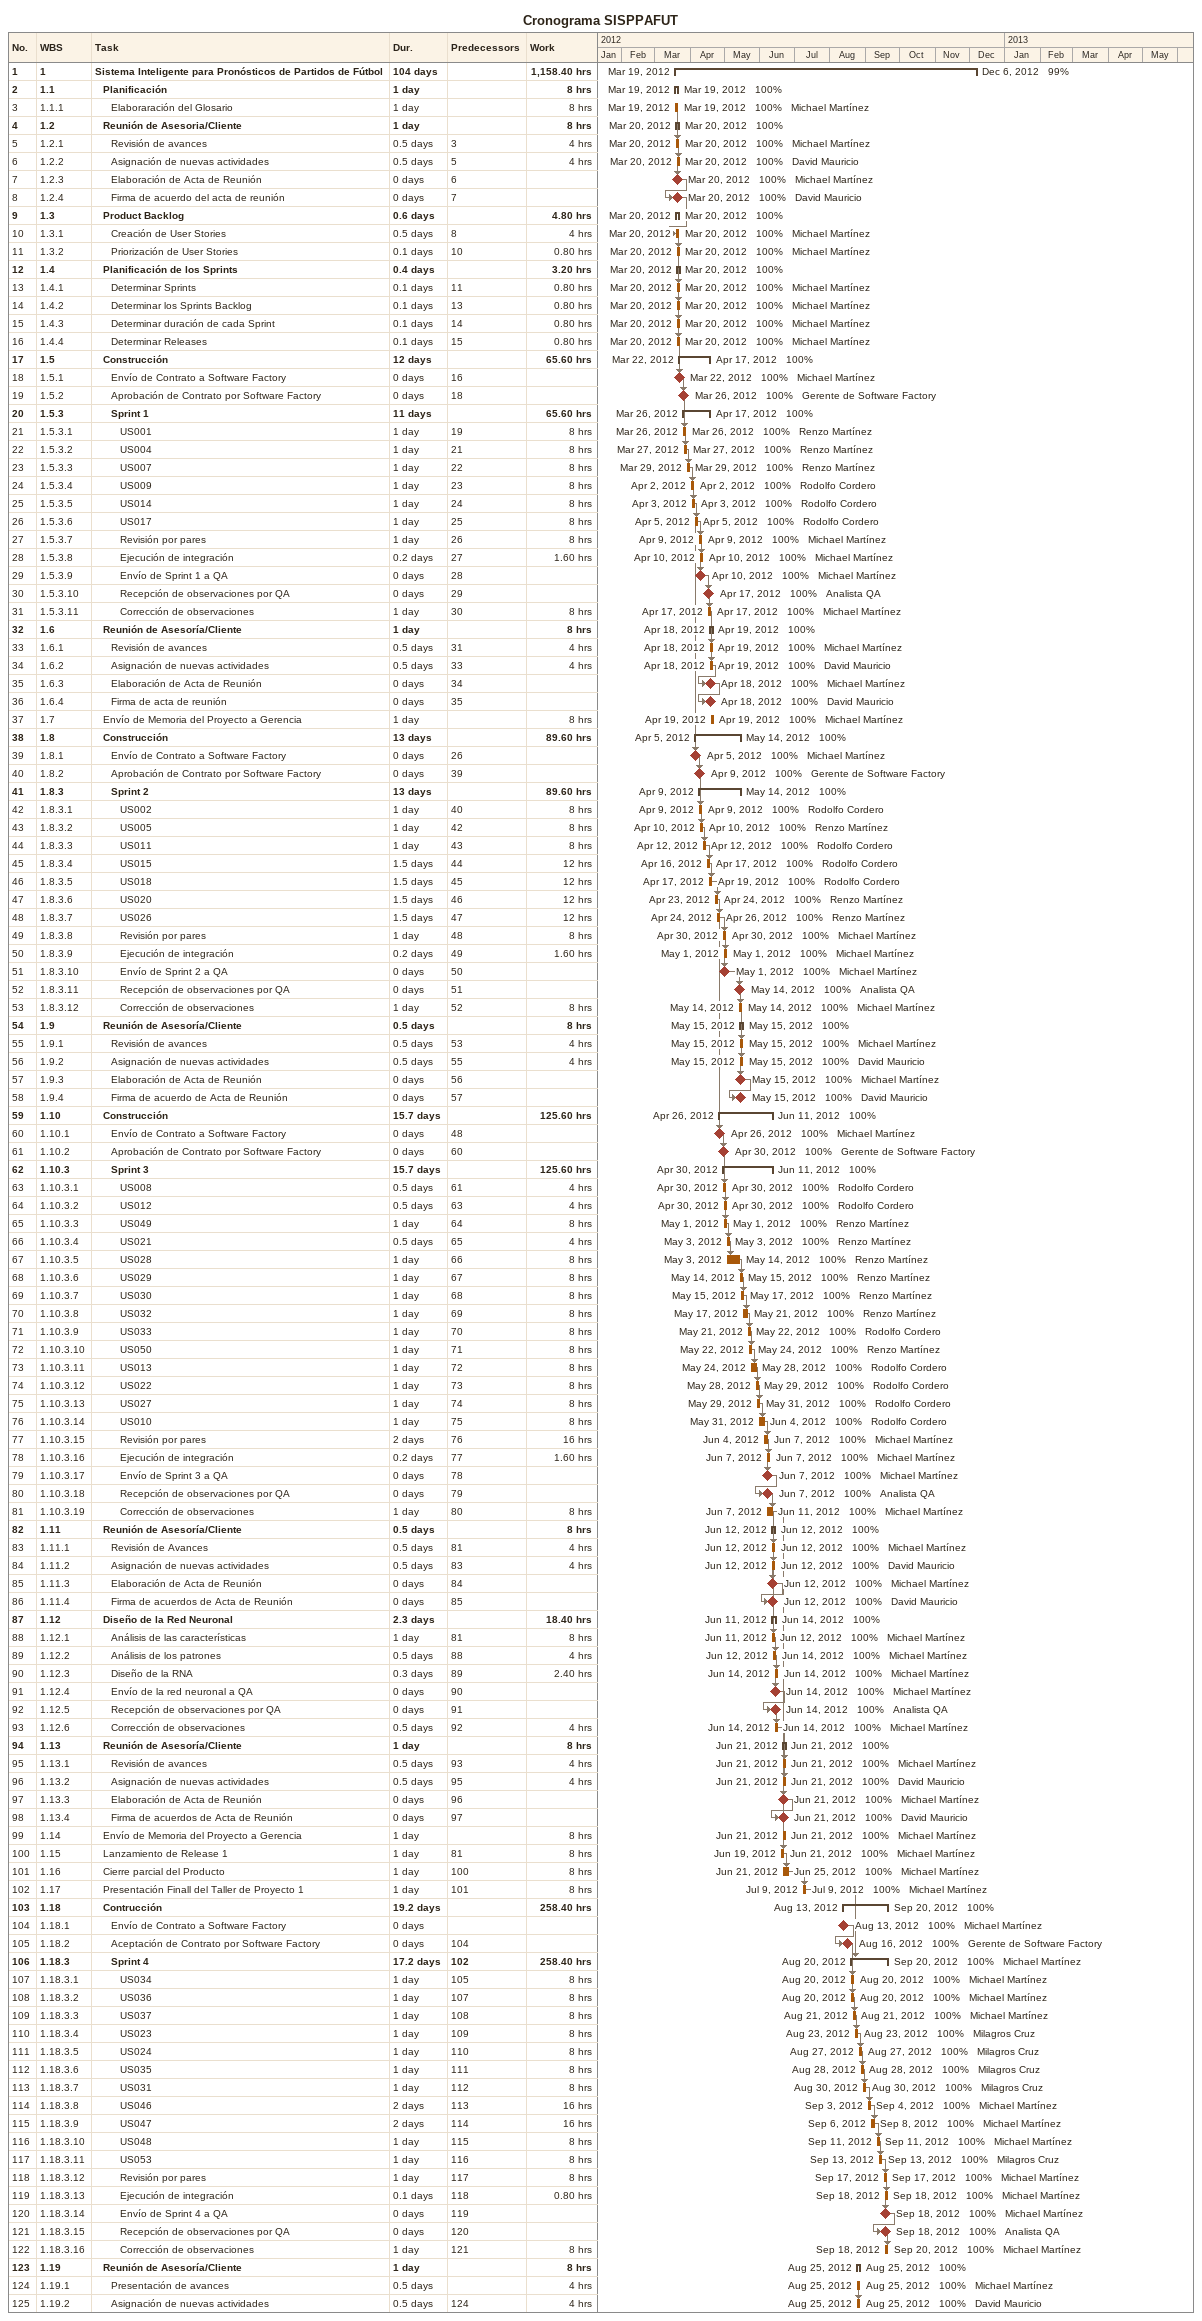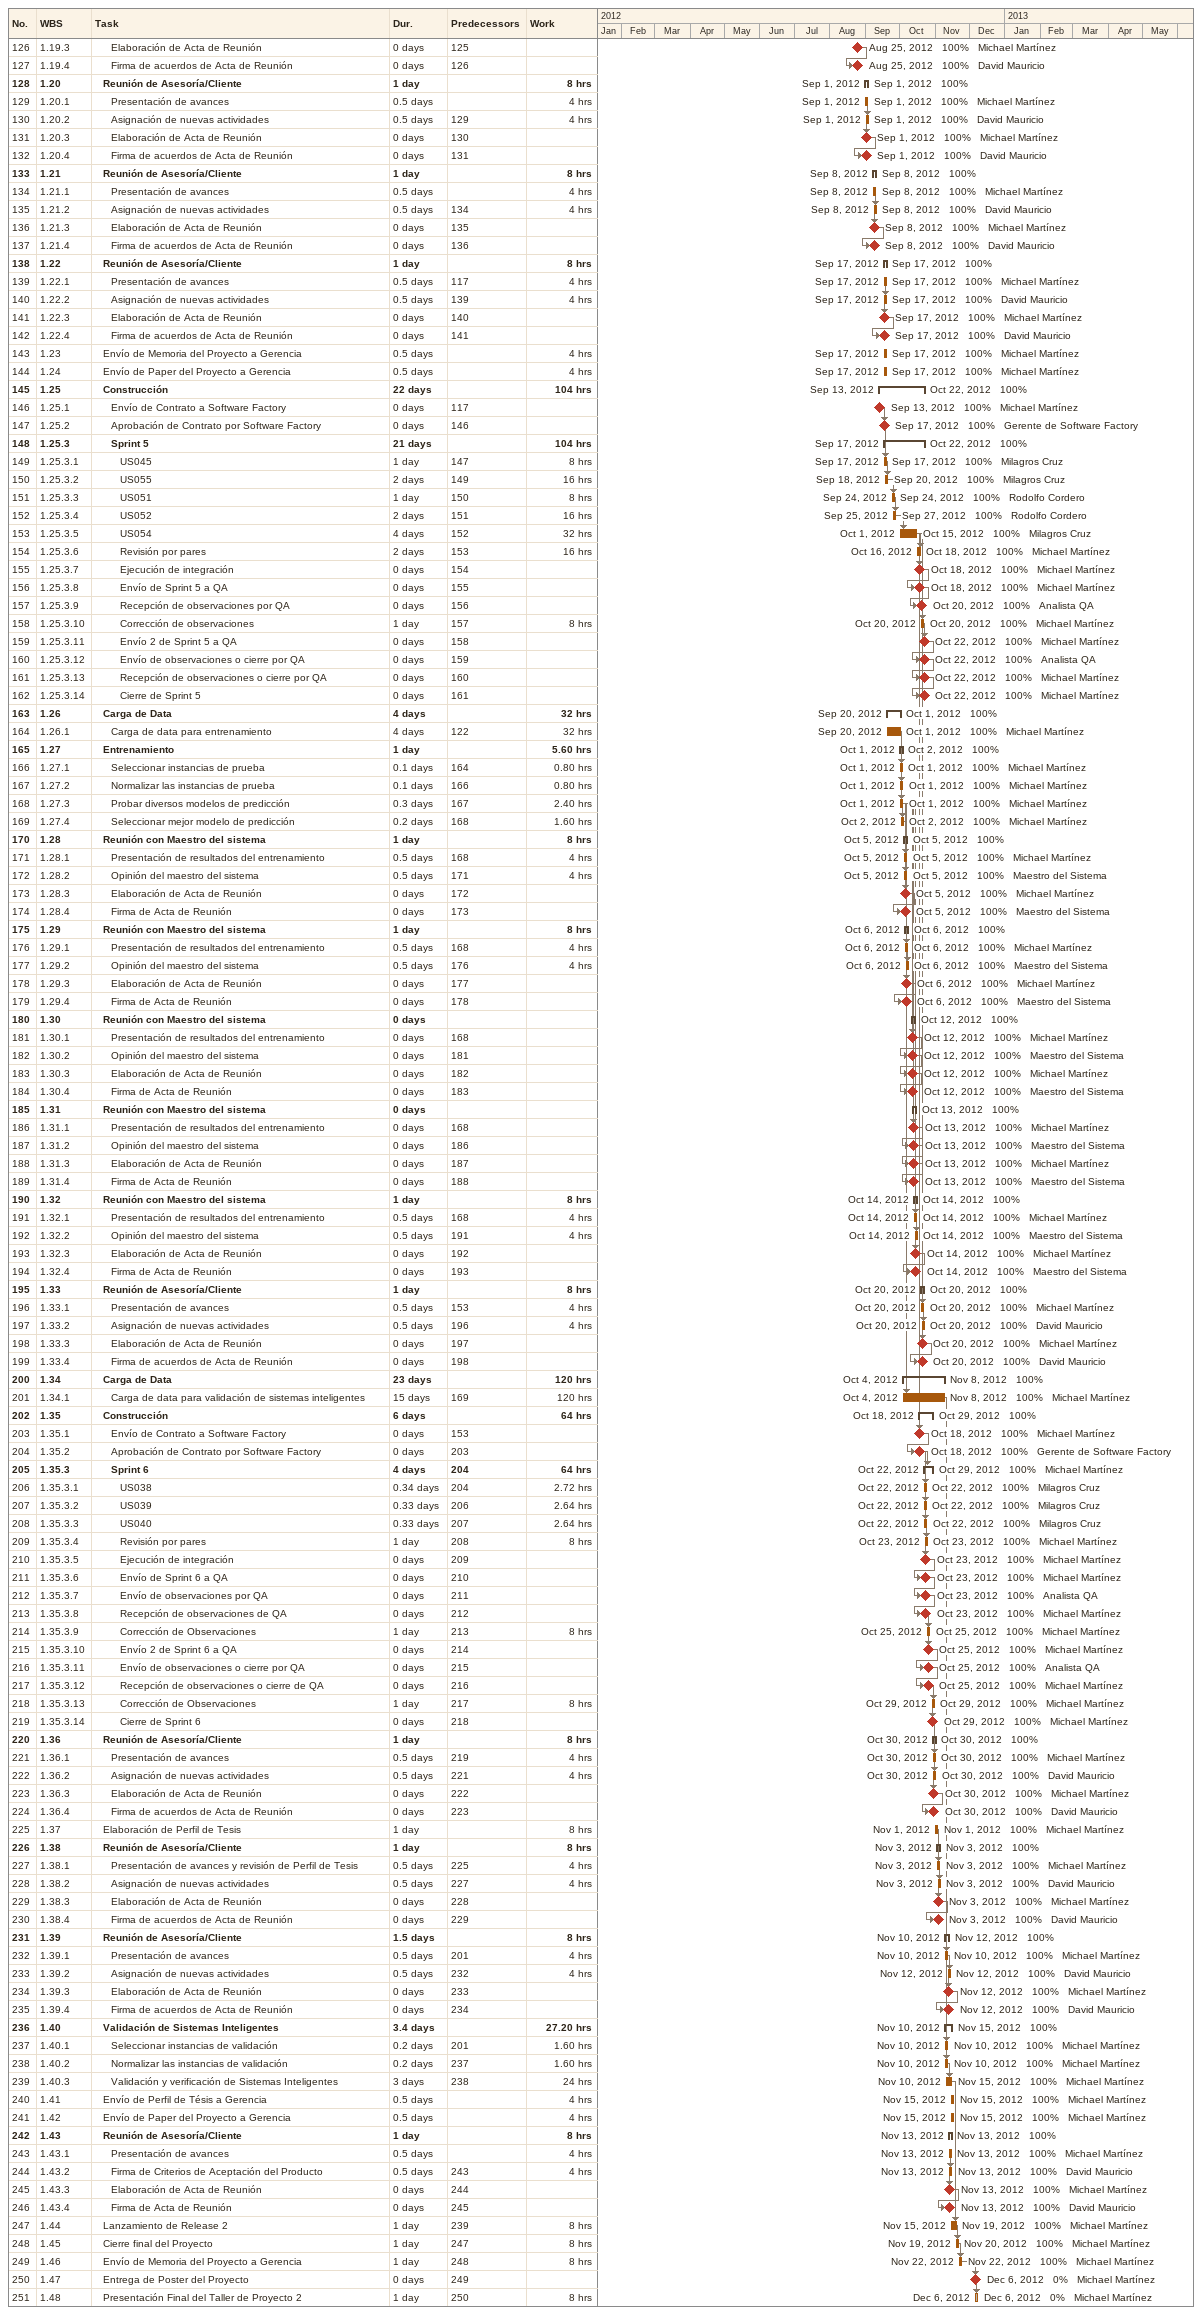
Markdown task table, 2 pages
Cronograma SISPPAFUT

| ID | WBS | Task | Duration | Start | Finish | Predecessors | Resources | % complete | Work (h) |
|---|---|---|---|---|---|---|---|---|---|
| 1 | 1 | **Sistema Inteligente para Pronósticos de Partidos de Fútbol** | 104d | 2012-03-19 | 2012-12-06 |  |  | 99 | 1158.40 |
| 2 | 1.1 | **Planificación** | 1d | 2012-03-19 | 2012-03-19 |  |  | 100 | 8 |
| 3 | 1.1.1 | Elaboraración del Glosario | 1d | 2012-03-19 | 2012-03-19 |  | Michael Martínez | 100 | 8 |
| 4 | 1.2 | **Reunión de Asesoria/Cliente** | 1d | 2012-03-20 | 2012-03-20 |  |  | 100 | 8 |
| 5 | 1.2.1 | Revisión de avances | 0.5d | 2012-03-20 | 2012-03-20 | 3 | Michael Martínez | 100 | 4 |
| 6 | 1.2.2 | Asignación de nuevas actividades | 0.5d | 2012-03-20 | 2012-03-20 | 5 | David Mauricio | 100 | 4 |
| 7 | 1.2.3 | Elaboración de Acta de Reunión | 0d | 2012-03-20 | 2012-03-20 | 6 | Michael Martínez | 100 |  |
| 8 | 1.2.4 | Firma de acuerdo del acta de reunión | 0d | 2012-03-20 | 2012-03-20 | 7 | David Mauricio | 100 |  |
| 9 | 1.3 | **Product Backlog** | 0.6d | 2012-03-20 | 2012-03-20 |  |  | 100 | 4.80 |
| 10 | 1.3.1 | Creación de User Stories | 0.5d | 2012-03-20 | 2012-03-20 | 8 | Michael Martínez | 100 | 4 |
| 11 | 1.3.2 | Priorización de User Stories | 0.1d | 2012-03-20 | 2012-03-20 | 10 | Michael Martínez | 100 | 0.80 |
| 12 | 1.4 | **Planificación de los Sprints** | 0.4d | 2012-03-20 | 2012-03-20 |  |  | 100 | 3.20 |
| 13 | 1.4.1 | Determinar Sprints | 0.1d | 2012-03-20 | 2012-03-20 | 11 | Michael Martínez | 100 | 0.80 |
| 14 | 1.4.2 | Determinar los Sprints Backlog | 0.1d | 2012-03-20 | 2012-03-20 | 13 | Michael Martínez | 100 | 0.80 |
| 15 | 1.4.3 | Determinar duración de cada Sprint | 0.1d | 2012-03-20 | 2012-03-20 | 14 | Michael Martínez | 100 | 0.80 |
| 16 | 1.4.4 | Determinar Releases | 0.1d | 2012-03-20 | 2012-03-20 | 15 | Michael Martínez | 100 | 0.80 |
| 17 | 1.5 | **Construcción** | 12d | 2012-03-22 | 2012-04-17 |  |  | 100 | 65.60 |
| 18 | 1.5.1 | Envío de Contrato a Software Factory | 0d | 2012-03-22 | 2012-03-22 | 16 | Michael Martínez | 100 |  |
| 19 | 1.5.2 | Aprobación de Contrato por Software Factory | 0d | 2012-03-26 | 2012-03-26 | 18 | Gerente de Software Factory | 100 |  |
| 20 | 1.5.3 | **Sprint 1** | 11d | 2012-03-26 | 2012-04-17 |  |  | 100 | 65.60 |
| 21 | 1.5.3.1 | US001 | 1d | 2012-03-26 | 2012-03-26 | 19 | Renzo Martínez | 100 | 8 |
| 22 | 1.5.3.2 | US004 | 1d | 2012-03-27 | 2012-03-27 | 21 | Renzo Martínez | 100 | 8 |
| 23 | 1.5.3.3 | US007 | 1d | 2012-03-29 | 2012-03-29 | 22 | Renzo Martínez | 100 | 8 |
| 24 | 1.5.3.4 | US009 | 1d | 2012-04-02 | 2012-04-02 | 23 | Rodolfo Cordero | 100 | 8 |
| 25 | 1.5.3.5 | US014 | 1d | 2012-04-03 | 2012-04-03 | 24 | Rodolfo Cordero | 100 | 8 |
| 26 | 1.5.3.6 | US017 | 1d | 2012-04-05 | 2012-04-05 | 25 | Rodolfo Cordero | 100 | 8 |
| 27 | 1.5.3.7 | Revisión por pares | 1d | 2012-04-09 | 2012-04-09 | 26 | Michael Martínez | 100 | 8 |
| 28 | 1.5.3.8 | Ejecución de integración | 0.2d | 2012-04-10 | 2012-04-10 | 27 | Michael Martínez | 100 | 1.60 |
| 29 | 1.5.3.9 | Envío de Sprint 1 a QA | 0d | 2012-04-10 | 2012-04-10 | 28 | Michael Martínez | 100 |  |
| 30 | 1.5.3.10 | Recepción de observaciones por QA | 0d | 2012-04-17 | 2012-04-17 | 29 | Analista QA | 100 |  |
| 31 | 1.5.3.11 | Corrección de observaciones | 1d | 2012-04-17 | 2012-04-17 | 30 | Michael Martínez | 100 | 8 |
| 32 | 1.6 | **Reunión de Asesoría/Cliente** | 1d | 2012-04-18 | 2012-04-19 |  |  | 100 | 8 |
| 33 | 1.6.1 | Revisión de avances | 0.5d | 2012-04-18 | 2012-04-19 | 31 | Michael Martínez | 100 | 4 |
| 34 | 1.6.2 | Asignación de nuevas actividades | 0.5d | 2012-04-18 | 2012-04-19 | 33 | David Mauricio | 100 | 4 |
| 35 | 1.6.3 | Elaboración de Acta de Reunión | 0d | 2012-04-18 | 2012-04-18 | 34 | Michael Martínez | 100 |  |
| 36 | 1.6.4 | Firma de acta de reunión | 0d | 2012-04-18 | 2012-04-18 | 35 | David Mauricio | 100 |  |
| 37 | 1.7 | Envío de Memoria del Proyecto a Gerencia | 1d | 2012-04-19 | 2012-04-19 |  | Michael Martínez | 100 | 8 |
| 38 | 1.8 | **Construcción** | 13d | 2012-04-05 | 2012-05-14 |  |  | 100 | 89.60 |
| 39 | 1.8.1 | Envío de Contrato a Software Factory | 0d | 2012-04-05 | 2012-04-05 | 26 | Michael Martínez | 100 |  |
| 40 | 1.8.2 | Aprobación de Contrato por Software Factory | 0d | 2012-04-09 | 2012-04-09 | 39 | Gerente de Software Factory | 100 |  |
| 41 | 1.8.3 | **Sprint 2** | 13d | 2012-04-09 | 2012-05-14 |  |  | 100 | 89.60 |
| 42 | 1.8.3.1 | US002 | 1d | 2012-04-09 | 2012-04-09 | 40 | Rodolfo Cordero | 100 | 8 |
| 43 | 1.8.3.2 | US005 | 1d | 2012-04-10 | 2012-04-10 | 42 | Renzo Martínez | 100 | 8 |
| 44 | 1.8.3.3 | US011 | 1d | 2012-04-12 | 2012-04-12 | 43 | Rodolfo Cordero | 100 | 8 |
| 45 | 1.8.3.4 | US015 | 1.5d | 2012-04-16 | 2012-04-17 | 44 | Rodolfo Cordero | 100 | 12 |
| 46 | 1.8.3.5 | US018 | 1.5d | 2012-04-17 | 2012-04-19 | 45 | Rodolfo Cordero | 100 | 12 |
| 47 | 1.8.3.6 | US020 | 1.5d | 2012-04-23 | 2012-04-24 | 46 | Renzo Martínez | 100 | 12 |
| 48 | 1.8.3.7 | US026 | 1.5d | 2012-04-24 | 2012-04-26 | 47 | Renzo Martínez | 100 | 12 |
| 49 | 1.8.3.8 | Revisión por pares | 1d | 2012-04-30 | 2012-04-30 | 48 | Michael Martínez | 100 | 8 |
| 50 | 1.8.3.9 | Ejecución de integración | 0.2d | 2012-05-01 | 2012-05-01 | 49 | Michael Martínez | 100 | 1.60 |
| 51 | 1.8.3.10 | Envío de Sprint 2 a QA | 0d | 2012-05-01 | 2012-05-01 | 50 | Michael Martínez | 100 |  |
| 52 | 1.8.3.11 | Recepción de observaciones por QA | 0d | 2012-05-14 | 2012-05-14 | 51 | Analista QA | 100 |  |
| 53 | 1.8.3.12 | Corrección de observaciones | 1d | 2012-05-14 | 2012-05-14 | 52 | Michael Martínez | 100 | 8 |
| 54 | 1.9 | **Reunión de Asesoría/Cliente** | 0.5d | 2012-05-15 | 2012-05-15 |  |  | 100 | 8 |
| 55 | 1.9.1 | Revisión de avances | 0.5d | 2012-05-15 | 2012-05-15 | 53 | Michael Martínez | 100 | 4 |
| 56 | 1.9.2 | Asignación de nuevas actividades | 0.5d | 2012-05-15 | 2012-05-15 | 55 | David Mauricio | 100 | 4 |
| 57 | 1.9.3 | Elaboración de Acta de Reunión | 0d | 2012-05-15 | 2012-05-15 | 56 | Michael Martínez | 100 |  |
| 58 | 1.9.4 | Firma de acuerdo de Acta de Reunión | 0d | 2012-05-15 | 2012-05-15 | 57 | David Mauricio | 100 |  |
| 59 | 1.10 | **Construcción** | 15.7d | 2012-04-26 | 2012-06-11 |  |  | 100 | 125.60 |
| 60 | 1.10.1 | Envío de Contrato a Software Factory | 0d | 2012-04-26 | 2012-04-26 | 48 | Michael Martínez | 100 |  |
| 61 | 1.10.2 | Aprobación de Contrato por Software Factory | 0d | 2012-04-30 | 2012-04-30 | 60 | Gerente de Software Factory | 100 |  |
| 62 | 1.10.3 | **Sprint 3** | 15.7d | 2012-04-30 | 2012-06-11 |  |  | 100 | 125.60 |
| 63 | 1.10.3.1 | US008 | 0.5d | 2012-04-30 | 2012-04-30 | 61 | Rodolfo Cordero | 100 | 4 |
| 64 | 1.10.3.2 | US012 | 0.5d | 2012-04-30 | 2012-04-30 | 63 | Rodolfo Cordero | 100 | 4 |
| 65 | 1.10.3.3 | US049 | 1d | 2012-05-01 | 2012-05-01 | 64 | Renzo Martínez | 100 | 8 |
| 66 | 1.10.3.4 | US021 | 0.5d | 2012-05-03 | 2012-05-03 | 65 | Renzo Martínez | 100 | 4 |
| 67 | 1.10.3.5 | US028 | 1d | 2012-05-03 | 2012-05-14 | 66 | Renzo Martínez | 100 | 8 |
| 68 | 1.10.3.6 | US029 | 1d | 2012-05-14 | 2012-05-15 | 67 | Renzo Martínez | 100 | 8 |
| 69 | 1.10.3.7 | US030 | 1d | 2012-05-15 | 2012-05-17 | 68 | Renzo Martínez | 100 | 8 |
| 70 | 1.10.3.8 | US032 | 1d | 2012-05-17 | 2012-05-21 | 69 | Renzo Martínez | 100 | 8 |
| 71 | 1.10.3.9 | US033 | 1d | 2012-05-21 | 2012-05-22 | 70 | Rodolfo Cordero | 100 | 8 |
| 72 | 1.10.3.10 | US050 | 1d | 2012-05-22 | 2012-05-24 | 71 | Renzo Martínez | 100 | 8 |
| 73 | 1.10.3.11 | US013 | 1d | 2012-05-24 | 2012-05-28 | 72 | Rodolfo Cordero | 100 | 8 |
| 74 | 1.10.3.12 | US022 | 1d | 2012-05-28 | 2012-05-29 | 73 | Rodolfo Cordero | 100 | 8 |
| 75 | 1.10.3.13 | US027 | 1d | 2012-05-29 | 2012-05-31 | 74 | Rodolfo Cordero | 100 | 8 |
| 76 | 1.10.3.14 | US010 | 1d | 2012-05-31 | 2012-06-04 | 75 | Rodolfo Cordero | 100 | 8 |
| 77 | 1.10.3.15 | Revisión por pares | 2d | 2012-06-04 | 2012-06-07 | 76 | Michael Martínez | 100 | 16 |
| 78 | 1.10.3.16 | Ejecución de integración | 0.2d | 2012-06-07 | 2012-06-07 | 77 | Michael Martínez | 100 | 1.60 |
| 79 | 1.10.3.17 | Envío de Sprint 3 a QA | 0d | 2012-06-07 | 2012-06-07 | 78 | Michael Martínez | 100 |  |
| 80 | 1.10.3.18 | Recepción de observaciones por QA | 0d | 2012-06-07 | 2012-06-07 | 79 | Analista QA | 100 |  |
| 81 | 1.10.3.19 | Corrección de observaciones | 1d | 2012-06-07 | 2012-06-11 | 80 | Michael Martínez | 100 | 8 |
| 82 | 1.11 | **Reunión de Asesoría/Cliente** | 0.5d | 2012-06-12 | 2012-06-12 |  |  | 100 | 8 |
| 83 | 1.11.1 | Revisión de Avances | 0.5d | 2012-06-12 | 2012-06-12 | 81 | Michael Martínez | 100 | 4 |
| 84 | 1.11.2 | Asignación de nuevas actividades | 0.5d | 2012-06-12 | 2012-06-12 | 83 | David Mauricio | 100 | 4 |
| 85 | 1.11.3 | Elaboración de Acta de Reunión | 0d | 2012-06-12 | 2012-06-12 | 84 | Michael Martínez | 100 |  |
| 86 | 1.11.4 | Firma de acuerdos de Acta de Reunión | 0d | 2012-06-12 | 2012-06-12 | 85 | David Mauricio | 100 |  |
| 87 | 1.12 | **Diseño de la Red Neuronal** | 2.3d | 2012-06-11 | 2012-06-14 |  |  | 100 | 18.40 |
| 88 | 1.12.1 | Análisis de las características | 1d | 2012-06-11 | 2012-06-12 | 81 | Michael Martínez | 100 | 8 |
| 89 | 1.12.2 | Análisis de los patrones | 0.5d | 2012-06-12 | 2012-06-14 | 88 | Michael Martínez | 100 | 4 |
| 90 | 1.12.3 | Diseño de la RNA | 0.3d | 2012-06-14 | 2012-06-14 | 89 | Michael Martínez | 100 | 2.40 |
| 91 | 1.12.4 | Envío de la red neuronal a QA | 0d | 2012-06-14 | 2012-06-14 | 90 | Michael Martínez | 100 |  |
| 92 | 1.12.5 | Recepción de observaciones por QA | 0d | 2012-06-14 | 2012-06-14 | 91 | Analista QA | 100 |  |
| 93 | 1.12.6 | Corrección de observaciones | 0.5d | 2012-06-14 | 2012-06-14 | 92 | Michael Martínez | 100 | 4 |
| 94 | 1.13 | **Reunión de Asesoría/Cliente** | 1d | 2012-06-21 | 2012-06-21 |  |  | 100 | 8 |
| 95 | 1.13.1 | Revisión de avances | 0.5d | 2012-06-21 | 2012-06-21 | 93 | Michael Martínez | 100 | 4 |
| 96 | 1.13.2 | Asignación de nuevas actividades | 0.5d | 2012-06-21 | 2012-06-21 | 95 | David Mauricio | 100 | 4 |
| 97 | 1.13.3 | Elaboración de Acta de Reunión | 0d | 2012-06-21 | 2012-06-21 | 96 | Michael Martínez | 100 |  |
| 98 | 1.13.4 | Firma de acuerdos de Acta de Reunión | 0d | 2012-06-21 | 2012-06-21 | 97 | David Mauricio | 100 |  |
| 99 | 1.14 | Envío de Memoria del Proyecto a Gerencia | 1d | 2012-06-21 | 2012-06-21 |  | Michael Martínez | 100 | 8 |
| 100 | 1.15 | Lanzamiento de Release 1 | 1d | 2012-06-19 | 2012-06-21 | 81 | Michael Martínez | 100 | 8 |
| 101 | 1.16 | Cierre parcial del Producto | 1d | 2012-06-21 | 2012-06-25 | 100 | Michael Martínez | 100 | 8 |
| 102 | 1.17 | Presentación Finall del Taller de Proyecto 1 | 1d | 2012-07-09 | 2012-07-09 | 101 | Michael Martínez | 100 | 8 |
| 103 | 1.18 | **Contrucción** | 19.2d | 2012-08-13 | 2012-09-20 |  |  | 100 | 258.40 |
| 104 | 1.18.1 | Envío de Contrato a Software Factory | 0d | 2012-08-13 | 2012-08-13 |  | Michael Martínez | 100 |  |
| 105 | 1.18.2 | Aceptación de Contrato por Software Factory | 0d | 2012-08-16 | 2012-08-16 | 104 | Gerente de Software Factory | 100 |  |
| 106 | 1.18.3 | **Sprint 4** | 17.2d | 2012-08-20 | 2012-09-20 | 102 | Michael Martínez | 100 | 258.40 |
| 107 | 1.18.3.1 | US034 | 1d | 2012-08-20 | 2012-08-20 | 105 | Michael Martínez | 100 | 8 |
| 108 | 1.18.3.2 | US036 | 1d | 2012-08-20 | 2012-08-20 | 107 | Michael Martínez | 100 | 8 |
| 109 | 1.18.3.3 | US037 | 1d | 2012-08-21 | 2012-08-21 | 108 | Michael Martínez | 100 | 8 |
| 110 | 1.18.3.4 | US023 | 1d | 2012-08-23 | 2012-08-23 | 109 | Milagros Cruz | 100 | 8 |
| 111 | 1.18.3.5 | US024 | 1d | 2012-08-27 | 2012-08-27 | 110 | Milagros Cruz | 100 | 8 |
| 112 | 1.18.3.6 | US035 | 1d | 2012-08-28 | 2012-08-28 | 111 | Milagros Cruz | 100 | 8 |
| 113 | 1.18.3.7 | US031 | 1d | 2012-08-30 | 2012-08-30 | 112 | Milagros Cruz | 100 | 8 |
| 114 | 1.18.3.8 | US046 | 2d | 2012-09-03 | 2012-09-04 | 113 | Michael Martínez | 100 | 16 |
| 115 | 1.18.3.9 | US047 | 2d | 2012-09-06 | 2012-09-08 | 114 | Michael Martínez | 100 | 16 |
| 116 | 1.18.3.10 | US048 | 1d | 2012-09-11 | 2012-09-11 | 115 | Michael Martínez | 100 | 8 |
| 117 | 1.18.3.11 | US053 | 1d | 2012-09-13 | 2012-09-13 | 116 | Milagros Cruz | 100 | 8 |
| 118 | 1.18.3.12 | Revisión por pares | 1d | 2012-09-17 | 2012-09-17 | 117 | Michael Martínez | 100 | 8 |
| 119 | 1.18.3.13 | Ejecución de integración | 0.1d | 2012-09-18 | 2012-09-18 | 118 | Michael Martínez | 100 | 0.80 |
| 120 | 1.18.3.14 | Envío de Sprint 4 a QA | 0d | 2012-09-18 | 2012-09-18 | 119 | Michael Martínez | 100 |  |
| 121 | 1.18.3.15 | Recepción de observaciones por QA | 0d | 2012-09-18 | 2012-09-18 | 120 | Analista QA | 100 |  |
| 122 | 1.18.3.16 | Corrección de observaciones | 1d | 2012-09-18 | 2012-09-20 | 121 | Michael Martínez | 100 | 8 |
| 123 | 1.19 | **Reunión de Asesoría/Cliente** | 1d | 2012-08-25 | 2012-08-25 |  |  | 100 | 8 |
| 124 | 1.19.1 | Presentación de avances | 0.5d | 2012-08-25 | 2012-08-25 |  | Michael Martínez | 100 | 4 |
| 125 | 1.19.2 | Asignación de nuevas actividades | 0.5d | 2012-08-25 | 2012-08-25 | 124 | David Mauricio | 100 | 4 |
| 126 | 1.19.3 | Elaboración de Acta de Reunión | 0d | 2012-08-25 | 2012-08-25 | 125 | Michael Martínez | 100 |  |
| 127 | 1.19.4 | Firma de acuerdos de Acta de Reunión | 0d | 2012-08-25 | 2012-08-25 | 126 | David Mauricio | 100 |  |
| 128 | 1.20 | **Reunión de Asesoría/Cliente** | 1d | 2012-09-01 | 2012-09-01 |  |  | 100 | 8 |
| 129 | 1.20.1 | Presentación de avances | 0.5d | 2012-09-01 | 2012-09-01 |  | Michael Martínez | 100 | 4 |
| 130 | 1.20.2 | Asignación de nuevas actividades | 0.5d | 2012-09-01 | 2012-09-01 | 129 | David Mauricio | 100 | 4 |
| 131 | 1.20.3 | Elaboración de Acta de Reunión | 0d | 2012-09-01 | 2012-09-01 | 130 | Michael Martínez | 100 |  |
| 132 | 1.20.4 | Firma de acuerdos de Acta de Reunión | 0d | 2012-09-01 | 2012-09-01 | 131 | David Mauricio | 100 |  |
| 133 | 1.21 | **Reunión de Asesoría/Cliente** | 1d | 2012-09-08 | 2012-09-08 |  |  | 100 | 8 |
| 134 | 1.21.1 | Presentación de avances | 0.5d | 2012-09-08 | 2012-09-08 |  | Michael Martínez | 100 | 4 |
| 135 | 1.21.2 | Asignación de nuevas actividades | 0.5d | 2012-09-08 | 2012-09-08 | 134 | David Mauricio | 100 | 4 |
| 136 | 1.21.3 | Elaboración de Acta de Reunión | 0d | 2012-09-08 | 2012-09-08 | 135 | Michael Martínez | 100 |  |
| 137 | 1.21.4 | Firma de acuerdos de Acta de Reunión | 0d | 2012-09-08 | 2012-09-08 | 136 | David Mauricio | 100 |  |
| 138 | 1.22 | **Reunión de Asesoría/Cliente** | 1d | 2012-09-17 | 2012-09-17 |  |  | 100 | 8 |
| 139 | 1.22.1 | Presentación de avances | 0.5d | 2012-09-17 | 2012-09-17 | 117 | Michael Martínez | 100 | 4 |
| 140 | 1.22.2 | Asignación de nuevas actividades | 0.5d | 2012-09-17 | 2012-09-17 | 139 | David Mauricio | 100 | 4 |
| 141 | 1.22.3 | Elaboración de Acta de Reunión | 0d | 2012-09-17 | 2012-09-17 | 140 | Michael Martínez | 100 |  |
| 142 | 1.22.4 | Firma de acuerdos de Acta de Reunión | 0d | 2012-09-17 | 2012-09-17 | 141 | David Mauricio | 100 |  |
| 143 | 1.23 | Envío de Memoria del Proyecto a Gerencia | 0.5d | 2012-09-17 | 2012-09-17 |  | Michael Martínez | 100 | 4 |
| 144 | 1.24 | Envío de Paper del Proyecto a Gerencia | 0.5d | 2012-09-17 | 2012-09-17 |  | Michael Martínez | 100 | 4 |
| 145 | 1.25 | **Construcción** | 22d | 2012-09-13 | 2012-10-22 |  |  | 100 | 104 |
| 146 | 1.25.1 | Envío de Contrato a Software Factory | 0d | 2012-09-13 | 2012-09-13 | 117 | Michael Martínez | 100 |  |
| 147 | 1.25.2 | Aprobación de Contrato por Software Factory | 0d | 2012-09-17 | 2012-09-17 | 146 | Gerente de Software Factory | 100 |  |
| 148 | 1.25.3 | **Sprint 5** | 21d | 2012-09-17 | 2012-10-22 |  |  | 100 | 104 |
| 149 | 1.25.3.1 | US045 | 1d | 2012-09-17 | 2012-09-17 | 147 | Milagros Cruz | 100 | 8 |
| 150 | 1.25.3.2 | US055 | 2d | 2012-09-18 | 2012-09-20 | 149 | Milagros Cruz | 100 | 16 |
| 151 | 1.25.3.3 | US051 | 1d | 2012-09-24 | 2012-09-24 | 150 | Rodolfo Cordero | 100 | 8 |
| 152 | 1.25.3.4 | US052 | 2d | 2012-09-25 | 2012-09-27 | 151 | Rodolfo Cordero | 100 | 16 |
| 153 | 1.25.3.5 | US054 | 4d | 2012-10-01 | 2012-10-15 | 152 | Milagros Cruz | 100 | 32 |
| 154 | 1.25.3.6 | Revisión por pares | 2d | 2012-10-16 | 2012-10-18 | 153 | Michael Martínez | 100 | 16 |
| 155 | 1.25.3.7 | Ejecución de integración | 0d | 2012-10-18 | 2012-10-18 | 154 | Michael Martínez | 100 |  |
| 156 | 1.25.3.8 | Envío de Sprint 5 a QA | 0d | 2012-10-18 | 2012-10-18 | 155 | Michael Martínez | 100 |  |
| 157 | 1.25.3.9 | Recepción de observaciones por QA | 0d | 2012-10-20 | 2012-10-20 | 156 | Analista QA | 100 |  |
| 158 | 1.25.3.10 | Corrección de observaciones | 1d | 2012-10-20 | 2012-10-20 | 157 | Michael Martínez | 100 | 8 |
| 159 | 1.25.3.11 | Envío 2 de Sprint 5 a QA | 0d | 2012-10-22 | 2012-10-22 | 158 | Michael Martínez | 100 |  |
| 160 | 1.25.3.12 | Envío de observaciones o cierre por QA | 0d | 2012-10-22 | 2012-10-22 | 159 | Analista QA | 100 |  |
| 161 | 1.25.3.13 | Recepción de observaciones o cierre por QA | 0d | 2012-10-22 | 2012-10-22 | 160 | Michael Martínez | 100 |  |
| 162 | 1.25.3.14 | Cierre de Sprint 5 | 0d | 2012-10-22 | 2012-10-22 | 161 | Michael Martínez | 100 |  |
| 163 | 1.26 | **Carga de Data** | 4d | 2012-09-20 | 2012-10-01 |  |  | 100 | 32 |
| 164 | 1.26.1 | Carga de data para entrenamiento | 4d | 2012-09-20 | 2012-10-01 | 122 | Michael Martínez | 100 | 32 |
| 165 | 1.27 | **Entrenamiento** | 1d | 2012-10-01 | 2012-10-02 |  |  | 100 | 5.60 |
| 166 | 1.27.1 | Seleccionar instancias de prueba | 0.1d | 2012-10-01 | 2012-10-01 | 164 | Michael Martínez | 100 | 0.80 |
| 167 | 1.27.2 | Normalizar las instancias de prueba | 0.1d | 2012-10-01 | 2012-10-01 | 166 | Michael Martínez | 100 | 0.80 |
| 168 | 1.27.3 | Probar diversos modelos de predicción | 0.3d | 2012-10-01 | 2012-10-01 | 167 | Michael Martínez | 100 | 2.40 |
| 169 | 1.27.4 | Seleccionar mejor modelo de predicción | 0.2d | 2012-10-02 | 2012-10-02 | 168 | Michael Martínez | 100 | 1.60 |
| 170 | 1.28 | **Reunión con Maestro del sistema** | 1d | 2012-10-05 | 2012-10-05 |  |  | 100 | 8 |
| 171 | 1.28.1 | Presentación de resultados del entrenamiento | 0.5d | 2012-10-05 | 2012-10-05 | 168 | Michael Martínez | 100 | 4 |
| 172 | 1.28.2 | Opinión del maestro del sistema | 0.5d | 2012-10-05 | 2012-10-05 | 171 | Maestro del Sistema | 100 | 4 |
| 173 | 1.28.3 | Elaboración de Acta de Reunión | 0d | 2012-10-05 | 2012-10-05 | 172 | Michael Martínez | 100 |  |
| 174 | 1.28.4 | Firma de Acta de Reunión | 0d | 2012-10-05 | 2012-10-05 | 173 | Maestro del Sistema | 100 |  |
| 175 | 1.29 | **Reunión con Maestro del sistema** | 1d | 2012-10-06 | 2012-10-06 |  |  | 100 | 8 |
| 176 | 1.29.1 | Presentación de resultados del entrenamiento | 0.5d | 2012-10-06 | 2012-10-06 | 168 | Michael Martínez | 100 | 4 |
| 177 | 1.29.2 | Opinión del maestro del sistema | 0.5d | 2012-10-06 | 2012-10-06 | 176 | Maestro del Sistema | 100 | 4 |
| 178 | 1.29.3 | Elaboración de Acta de Reunión | 0d | 2012-10-06 | 2012-10-06 | 177 | Michael Martínez | 100 |  |
| 179 | 1.29.4 | Firma de Acta de Reunión | 0d | 2012-10-06 | 2012-10-06 | 178 | Maestro del Sistema | 100 |  |
| 180 | 1.30 | **Reunión con Maestro del sistema** | 0d | 2012-10-12 | 2012-10-12 |  |  | 100 |  |
| 181 | 1.30.1 | Presentación de resultados del entrenamiento | 0d | 2012-10-12 | 2012-10-12 | 168 | Michael Martínez | 100 |  |
| 182 | 1.30.2 | Opinión del maestro del sistema | 0d | 2012-10-12 | 2012-10-12 | 181 | Maestro del Sistema | 100 |  |
| 183 | 1.30.3 | Elaboración de Acta de Reunión | 0d | 2012-10-12 | 2012-10-12 | 182 | Michael Martínez | 100 |  |
| 184 | 1.30.4 | Firma de Acta de Reunión | 0d | 2012-10-12 | 2012-10-12 | 183 | Maestro del Sistema | 100 |  |
| 185 | 1.31 | **Reunión con Maestro del sistema** | 0d | 2012-10-13 | 2012-10-13 |  |  | 100 |  |
| 186 | 1.31.1 | Presentación de resultados del entrenamiento | 0d | 2012-10-13 | 2012-10-13 | 168 | Michael Martínez | 100 |  |
| 187 | 1.31.2 | Opinión del maestro del sistema | 0d | 2012-10-13 | 2012-10-13 | 186 | Maestro del Sistema | 100 |  |
| 188 | 1.31.3 | Elaboración de Acta de Reunión | 0d | 2012-10-13 | 2012-10-13 | 187 | Michael Martínez | 100 |  |
| 189 | 1.31.4 | Firma de Acta de Reunión | 0d | 2012-10-13 | 2012-10-13 | 188 | Maestro del Sistema | 100 |  |
| 190 | 1.32 | **Reunión con Maestro del sistema** | 1d | 2012-10-14 | 2012-10-14 |  |  | 100 | 8 |
| 191 | 1.32.1 | Presentación de resultados del entrenamiento | 0.5d | 2012-10-14 | 2012-10-14 | 168 | Michael Martínez | 100 | 4 |
| 192 | 1.32.2 | Opinión del maestro del sistema | 0.5d | 2012-10-14 | 2012-10-14 | 191 | Maestro del Sistema | 100 | 4 |
| 193 | 1.32.3 | Elaboración de Acta de Reunión | 0d | 2012-10-14 | 2012-10-14 | 192 | Michael Martínez | 100 |  |
| 194 | 1.32.4 | Firma de Acta de Reunión | 0d | 2012-10-14 | 2012-10-14 | 193 | Maestro del Sistema | 100 |  |
| 195 | 1.33 | **Reunión de Asesoría/Cliente** | 1d | 2012-10-20 | 2012-10-20 |  |  | 100 | 8 |
| 196 | 1.33.1 | Presentación de avances | 0.5d | 2012-10-20 | 2012-10-20 | 153 | Michael Martínez | 100 | 4 |
| 197 | 1.33.2 | Asignación de nuevas actividades | 0.5d | 2012-10-20 | 2012-10-20 | 196 | David Mauricio | 100 | 4 |
| 198 | 1.33.3 | Elaboración de Acta de Reunión | 0d | 2012-10-20 | 2012-10-20 | 197 | Michael Martínez | 100 |  |
| 199 | 1.33.4 | Firma de acuerdos de Acta de Reunión | 0d | 2012-10-20 | 2012-10-20 | 198 | David Mauricio | 100 |  |
| 200 | 1.34 | **Carga de Data** | 23d | 2012-10-04 | 2012-11-08 |  |  | 100 | 120 |
| 201 | 1.34.1 | Carga de data para validación de sistemas inteligentes | 15d | 2012-10-04 | 2012-11-08 | 169 | Michael Martínez | 100 | 120 |
| 202 | 1.35 | **Construcción** | 6d | 2012-10-18 | 2012-10-29 |  |  | 100 | 64 |
| 203 | 1.35.1 | Envío de Contrato a Software Factory | 0d | 2012-10-18 | 2012-10-18 | 153 | Michael Martínez | 100 |  |
| 204 | 1.35.2 | Aprobación de Contrato por Software Factory | 0d | 2012-10-18 | 2012-10-18 | 203 | Gerente de Software Factory | 100 |  |
| 205 | 1.35.3 | **Sprint 6** | 4d | 2012-10-22 | 2012-10-29 | 204 | Michael Martínez | 100 | 64 |
| 206 | 1.35.3.1 | US038 | 0.34d | 2012-10-22 | 2012-10-22 | 204 | Milagros Cruz | 100 | 2.72 |
| 207 | 1.35.3.2 | US039 | 0.33d | 2012-10-22 | 2012-10-22 | 206 | Milagros Cruz | 100 | 2.64 |
| 208 | 1.35.3.3 | US040 | 0.33d | 2012-10-22 | 2012-10-22 | 207 | Milagros Cruz | 100 | 2.64 |
| 209 | 1.35.3.4 | Revisión por pares | 1d | 2012-10-23 | 2012-10-23 | 208 | Michael Martínez | 100 | 8 |
| 210 | 1.35.3.5 | Ejecución de integración | 0d | 2012-10-23 | 2012-10-23 | 209 | Michael Martínez | 100 |  |
| 211 | 1.35.3.6 | Envío de Sprint 6 a QA | 0d | 2012-10-23 | 2012-10-23 | 210 | Michael Martínez | 100 |  |
| 212 | 1.35.3.7 | Envío de observaciones por QA | 0d | 2012-10-23 | 2012-10-23 | 211 | Analista QA | 100 |  |
| 213 | 1.35.3.8 | Recepción de observaciones de QA | 0d | 2012-10-23 | 2012-10-23 | 212 | Michael Martínez | 100 |  |
| 214 | 1.35.3.9 | Corrección de Observaciones | 1d | 2012-10-25 | 2012-10-25 | 213 | Michael Martínez | 100 | 8 |
| 215 | 1.35.3.10 | Envío 2 de Sprint 6 a QA | 0d | 2012-10-25 | 2012-10-25 | 214 | Michael Martínez | 100 |  |
| 216 | 1.35.3.11 | Envío de observaciones o cierre por QA | 0d | 2012-10-25 | 2012-10-25 | 215 | Analista QA | 100 |  |
| 217 | 1.35.3.12 | Recepción de observaciones o cierre de QA | 0d | 2012-10-25 | 2012-10-25 | 216 | Michael Martínez | 100 |  |
| 218 | 1.35.3.13 | Corrección de Observaciones | 1d | 2012-10-29 | 2012-10-29 | 217 | Michael Martínez | 100 | 8 |
| 219 | 1.35.3.14 | Cierre de Sprint 6 | 0d | 2012-10-29 | 2012-10-29 | 218 | Michael Martínez | 100 |  |
| 220 | 1.36 | **Reunión de Asesoría/Cliente** | 1d | 2012-10-30 | 2012-10-30 |  |  | 100 | 8 |
| 221 | 1.36.1 | Presentación de avances | 0.5d | 2012-10-30 | 2012-10-30 | 219 | Michael Martínez | 100 | 4 |
| 222 | 1.36.2 | Asignación de nuevas actividades | 0.5d | 2012-10-30 | 2012-10-30 | 221 | David Mauricio | 100 | 4 |
| 223 | 1.36.3 | Elaboración de Acta de Reunión | 0d | 2012-10-30 | 2012-10-30 | 222 | Michael Martínez | 100 |  |
| 224 | 1.36.4 | Firma de acuerdos de Acta de Reunión | 0d | 2012-10-30 | 2012-10-30 | 223 | David Mauricio | 100 |  |
| 225 | 1.37 | Elaboración de Perfil de Tesis | 1d | 2012-11-01 | 2012-11-01 |  | Michael Martínez | 100 | 8 |
| 226 | 1.38 | **Reunión de Asesoría/Cliente** | 1d | 2012-11-03 | 2012-11-03 |  |  | 100 | 8 |
| 227 | 1.38.1 | Presentación de avances y revisión de Perfil de Tesis | 0.5d | 2012-11-03 | 2012-11-03 | 225 | Michael Martínez | 100 | 4 |
| 228 | 1.38.2 | Asignación de nuevas actividades | 0.5d | 2012-11-03 | 2012-11-03 | 227 | David Mauricio | 100 | 4 |
| 229 | 1.38.3 | Elaboración de Acta de Reunión | 0d | 2012-11-03 | 2012-11-03 | 228 | Michael Martínez | 100 |  |
| 230 | 1.38.4 | Firma de acuerdos de Acta de Reunión | 0d | 2012-11-03 | 2012-11-03 | 229 | David Mauricio | 100 |  |
| 231 | 1.39 | **Reunión de Asesoría/Cliente** | 1.5d | 2012-11-10 | 2012-11-12 |  |  | 100 | 8 |
| 232 | 1.39.1 | Presentación de avances | 0.5d | 2012-11-10 | 2012-11-10 | 201 | Michael Martínez | 100 | 4 |
| 233 | 1.39.2 | Asignación de nuevas actividades | 0.5d | 2012-11-12 | 2012-11-12 | 232 | David Mauricio | 100 | 4 |
| 234 | 1.39.3 | Elaboración de Acta de Reunión | 0d | 2012-11-12 | 2012-11-12 | 233 | Michael Martínez | 100 |  |
| 235 | 1.39.4 | Firma de acuerdos de Acta de Reunión | 0d | 2012-11-12 | 2012-11-12 | 234 | David Mauricio | 100 |  |
| 236 | 1.40 | **Validación de Sistemas Inteligentes** | 3.4d | 2012-11-10 | 2012-11-15 |  |  | 100 | 27.20 |
| 237 | 1.40.1 | Seleccionar instancias de validación | 0.2d | 2012-11-10 | 2012-11-10 | 201 | Michael Martínez | 100 | 1.60 |
| 238 | 1.40.2 | Normalizar las instancias de validación | 0.2d | 2012-11-10 | 2012-11-10 | 237 | Michael Martínez | 100 | 1.60 |
| 239 | 1.40.3 | Validación y verificación de Sistemas Inteligentes | 3d | 2012-11-10 | 2012-11-15 | 238 | Michael Martínez | 100 | 24 |
| 240 | 1.41 | Envío de Perfil de Tésis a Gerencia | 0.5d | 2012-11-15 | 2012-11-15 |  | Michael Martínez | 100 | 4 |
| 241 | 1.42 | Envío de Paper del Proyecto a Gerencia | 0.5d | 2012-11-15 | 2012-11-15 |  | Michael Martínez | 100 | 4 |
| 242 | 1.43 | **Reunión de Asesoría/Cliente** | 1d | 2012-11-13 | 2012-11-13 |  |  | 100 | 8 |
| 243 | 1.43.1 | Presentación de avances | 0.5d | 2012-11-13 | 2012-11-13 |  | Michael Martínez | 100 | 4 |
| 244 | 1.43.2 | Firma de Criterios de Aceptación del Producto | 0.5d | 2012-11-13 | 2012-11-13 | 243 | David Mauricio | 100 | 4 |
| 245 | 1.43.3 | Elaboración de Acta de Reunión | 0d | 2012-11-13 | 2012-11-13 | 244 | Michael Martínez | 100 |  |
| 246 | 1.43.4 | Firma de Acta de Reunión | 0d | 2012-11-13 | 2012-11-13 | 245 | David Mauricio | 100 |  |
| 247 | 1.44 | Lanzamiento de Release 2 | 1d | 2012-11-15 | 2012-11-19 | 239 | Michael Martínez | 100 | 8 |
| 248 | 1.45 | Cierre final del Proyecto | 1d | 2012-11-19 | 2012-11-20 | 247 | Michael Martínez | 100 | 8 |
| 249 | 1.46 | Envío de Memoria del Proyecto a Gerencia | 1d | 2012-11-22 | 2012-11-22 | 248 | Michael Martínez | 100 | 8 |
| 250 | 1.47 | Entrega de Poster del Proyecto | 0d | 2012-12-06 | 2012-12-06 | 249 | Michael Martínez | 0 |  |
| 251 | 1.48 | Presentación Final del Taller de Proyecto 2 | 1d | 2012-12-06 | 2012-12-06 | 250 | Michael Martínez | 0 | 8 |
